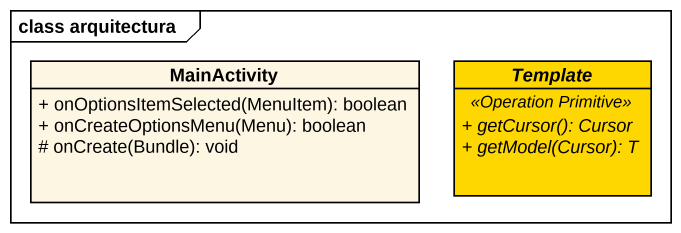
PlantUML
@startuml
mainframe class arquitectura
hide circle
hide empty members
skinparam classAttributeIconSize 0
class MainActivity {
  + onOptionsItemSelected(MenuItem): boolean
  + onCreateOptionsMenu(Menu): boolean
  # onCreate(Bundle): void
}
abstract class Template #FFD700 {
  .. <<Operation Primitive>> ..
  {abstract} + getCursor(): Cursor
  {abstract} + getModel(Cursor): T
}
@enduml
